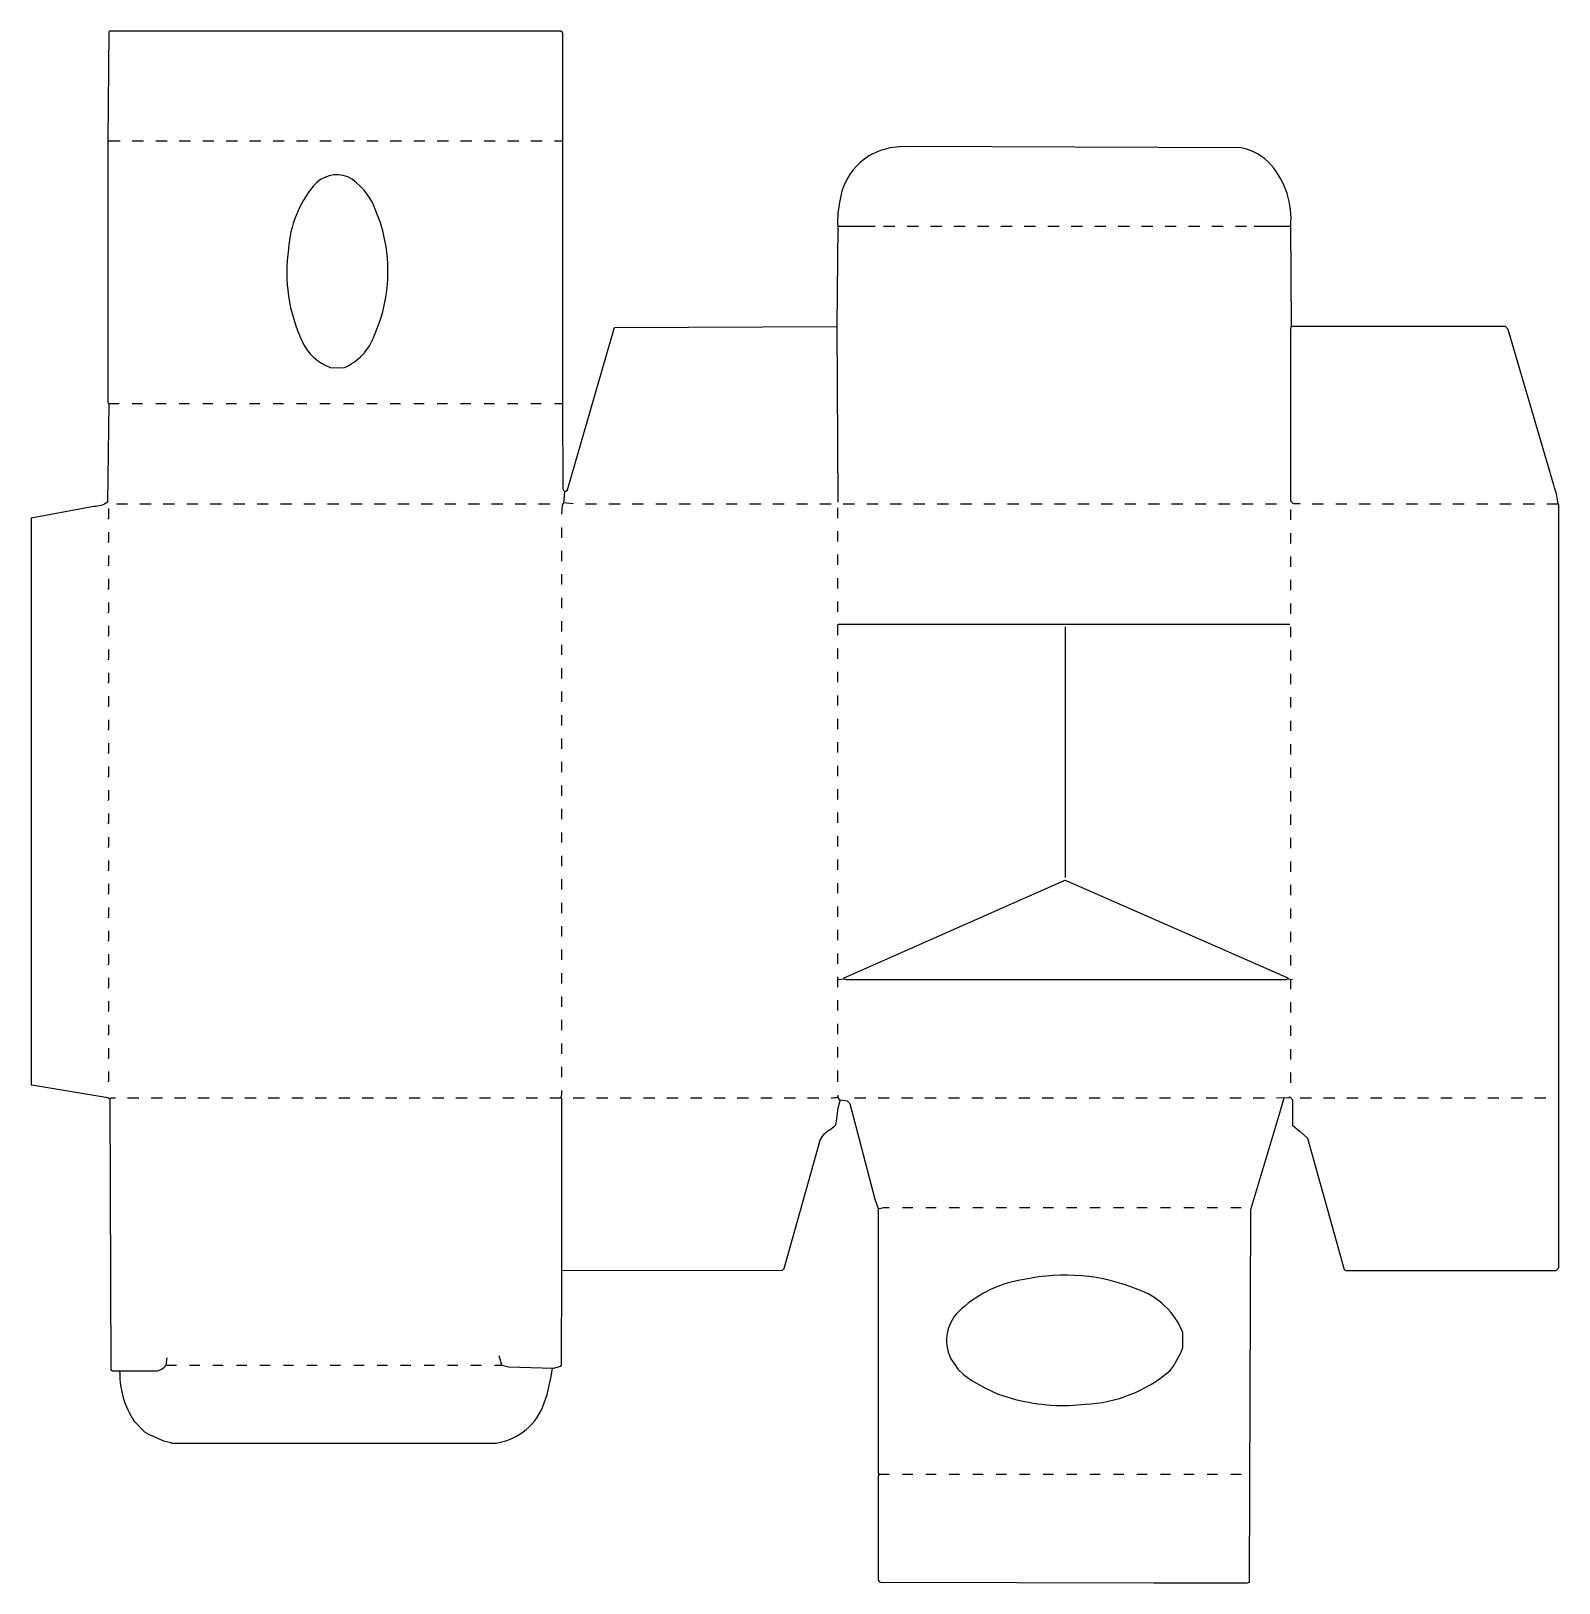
# Model space of a CAD drawing. Extents: x 83 to 1712, y 85 to 1739.
import ezdxf

# ---------------------------------------------------------------- set-up
doc = ezdxf.new("R2010")
doc.units = 0
doc.layers.get('0').update_dxf_attribs({"linetype": 'CONTINUOUS'})

msp = doc.modelspace()

# ---------------------------------------------------------------- linework, layer by layer
at = {"color": 250, "linetype": 'CONTINUOUS'}
for points in [[(649, 1224), (649.45082, 1233.959016), (651, 1236), (652, 1248, -0.141123), (650.494507, 1251.005375), (650, 1342), (650, 1622), (650, 1737), (648, 1739), (167, 1739), (166, 1738), (165, 1622), (165, 1343), (166, 1342), (164.504853, 1237.004761, -0.187543), (149.923077, 1232.384615), (83, 1220), (83, 616), (86.067568, 615.405405), (164.823529, 602.294118), (167, 601), (168, 602), (173, 602)], [(1436, 1235), (1429, 1235), (1426, 1238), (1426, 1422), (1427, 1424), (1426, 1531, 0.200271), (1405.245902, 1596.204918, 0.170487), (1372.998592, 1614.501416), (1019, 1616), (1008.955446, 1615.445545), (998.923077, 1614.384615, 0.327304), (945.384615, 1557.923077, 0.063853), (943, 1531), (942, 1424), (943, 1237)], [(416, 1380, 0.214356), (449.2, 1414.9, 0.210003), (449.2, 1551.1, 0.166027), (420.9, 1583.7, 0.315289), (384, 1574, 0.153693), (357.45082, 1506.959016, 0.149719), (372.230769, 1408.153846, 0.205259), (402.030973, 1380.464602), (416, 1380)], [(1411, 602), (1423.967005, 602.461929), (1425, 603), (1428, 600), (1428, 573), (1432.82, 568.76), (1436.18, 566.24), (1444, 559), (1483, 419), (1483.9, 418.8), (1485, 418), (1709, 418), (1711, 420), (1712, 421), (1712, 1234), (1711, 1235, 0.072002), (1707.3, 1252.1), (1706.352941, 1255.088235), (1658, 1421), (1655, 1424), (1427, 1424)], [(167, 601), (167.999952, 312.00692), (170, 311), (218, 311, 0.13624), (227, 317), (228, 325)], [(577, 317), (585, 317), (592.010628, 315.488899), (640, 314), (647.735849, 315.924528), (648.504999, 318.004901), (649, 418), (649, 601), (648, 602, 0.063434), (649, 610)], [(649, 418), (883.99789, 418.497872), (886, 420), (923.352941, 552.911765), (924.352941, 556.911765, -0.160746), (936, 569), (938.1, 570.8, 0.343382), (941.58, 577.06), (943.430769, 590.946154), (945.2, 597.9), (946, 600)], [(936, 602, 0.070182), (943, 603)], [(986, 484, -0.08251), (998, 485)], [(1190, 274), (1206.972414, 275.468966, 0.165573), (1297, 311), (1301, 316), (1308.8, 330.1), (1309.2, 330.9), (1311, 336), (1311, 352, 0.218043), (1262.9, 397.8, 0.152258), (1141.923077, 408.384615, 0.151367), (1075, 377, 0.355026), (1063.8, 323.9), (1067.769231, 317.846154), (1071, 313), (1077, 307), (1085.153846, 301.230769), (1099.9, 292.8), (1114.1, 286.3, 0.08932), (1190, 274)], [(177, 311), (177.554455, 308.955446, 0.148336), (192.769231, 257.846154), (204, 246), (209.1, 243.2), (209.9, 242.8), (224.088235, 236.352941), (231.923077, 234.615385), (233, 234), (579, 234), (584.932432, 235.405405, 0.270946), (631.2, 279.9), (633.3, 285.9), (637.405405, 304.932432), (639, 314)]]:
    msp.add_lwpolyline(points, format="xyb", dxfattribs=at)
for points in [[(165, 1622), (178, 1622)], [(191, 1622), (203, 1622)], [(216, 1622), (228, 1622)], [(241, 1622), (253, 1622)], [(266, 1622), (278, 1622)], [(291, 1622), (303, 1622)], [(316, 1622), (328, 1622)], [(341, 1622), (353, 1622)], [(366, 1622), (378, 1622)], [(391, 1622), (403, 1622)], [(416, 1622), (428, 1622)], [(441, 1622), (453, 1622)], [(466, 1622), (478, 1622)], [(491, 1622), (503, 1622)], [(516, 1622), (528, 1622)], [(541, 1622), (553, 1622)], [(566, 1622), (578, 1622)], [(591, 1622), (603, 1622)], [(616, 1622), (628, 1622)], [(641, 1622), (650, 1622)], [(943, 1531), (983, 1531)], [(1387, 1531), (1426, 1531)], [(652, 1248), (654.8, 1250.1), (704.7, 1422.1), (705.008438, 1423.000071), (942, 1424)], [(166, 1342), (177, 1342)], [(191, 1342), (202, 1342)], [(216, 1342), (227, 1342)], [(241, 1342), (252, 1342)], [(266, 1342), (277, 1342)], [(291, 1342), (302, 1342)], [(316, 1342), (327, 1342)], [(341, 1342), (352, 1342)], [(366, 1342), (377, 1342)], [(391, 1342), (402, 1342)], [(416, 1342), (427, 1342)], [(441, 1342), (452, 1342)], [(466, 1342), (477, 1342)], [(491, 1342), (502, 1342)], [(516, 1342), (527, 1342)], [(541, 1342), (552, 1342)], [(566, 1342), (577, 1342)], [(591, 1342), (602, 1342)], [(616, 1342), (627, 1342)], [(641, 1342), (650, 1342)], [(174, 1235), (186, 1235)], [(199, 1235), (211, 1235)], [(224, 1235), (236, 1235)], [(249, 1235), (261, 1235)], [(274, 1235), (286, 1235)], [(299, 1235), (311, 1235)], [(324, 1235), (336, 1235)], [(349, 1235), (361, 1235)], [(374, 1235), (386, 1235)], [(399, 1235), (411, 1235)], [(424, 1235), (436, 1235)], [(449, 1235), (461, 1235)], [(474, 1235), (486, 1235)], [(499, 1235), (511, 1235)], [(524, 1235), (536, 1235)], [(549, 1235), (561, 1235)], [(574, 1235), (586, 1235)], [(599, 1235), (611, 1235)], [(624, 1235), (636, 1235)], [(661, 1235), (651, 1236)], [(674, 1235), (686, 1235)], [(699, 1235), (711, 1235)], [(724, 1235), (736, 1235)], [(749, 1235), (761, 1235)], [(774, 1235), (786, 1235)], [(799, 1235), (811, 1235)], [(824, 1235), (836, 1235)], [(849, 1235), (861, 1235)], [(874, 1235), (886, 1235)], [(899, 1235), (911, 1235)], [(924, 1235), (936, 1235)], [(943, 1220), (943, 1231)], [(949, 1235), (961, 1235)], [(974, 1235), (986, 1235)], [(999, 1235), (1011, 1235)], [(1024, 1235), (1036, 1235)], [(1049, 1235), (1061, 1235)], [(1074, 1235), (1086, 1235)], [(1099, 1235), (1111, 1235)], [(1124, 1235), (1136, 1235)], [(1149, 1235), (1161, 1235)], [(1174, 1235), (1186, 1235)], [(1199, 1235), (1211, 1235)], [(1224, 1235), (1236, 1235)], [(1249, 1235), (1261, 1235)], [(1274, 1235), (1286, 1235)], [(1299, 1235), (1311, 1235)], [(1324, 1235), (1336, 1235)], [(1349, 1235), (1361, 1235)], [(1374, 1235), (1386, 1235)], [(1399, 1235), (1411, 1235)], [(1426, 1218), (1426, 1229)], [(1449, 1235), (1461, 1235)], [(1474, 1235), (1486, 1235)], [(1499, 1235), (1511, 1235)], [(1524, 1235), (1536, 1235)], [(1549, 1235), (1561, 1235)], [(1574, 1235), (1586, 1235)], [(1599, 1235), (1611, 1235)], [(1624, 1235), (1636, 1235)], [(1649, 1235), (1661, 1235)], [(1674, 1235), (1686, 1235)], [(1699, 1235), (1711, 1235)], [(649, 1199), (649, 1210)], [(943, 1195), (943, 1206)], [(1426, 1193), (1426, 1204)], [(649, 1174), (649, 1185)], [(943, 1170), (943, 1181)], [(1426, 1168), (1426, 1179)], [(649, 1149), (649, 1160)], [(943, 1145), (943, 1156)], [(1426, 1143), (1426, 1154)], [(649, 1124), (649, 1135)], [(943, 1120), (943, 1131)], [(1426, 1118), (1426, 1129)], [(649, 1099), (649, 1110)], [(1186, 837), (1186, 1104)], [(1426, 1093), (1426, 1104)], [(649, 1074), (649, 1085)], [(943, 1070), (943, 1081)], [(1426, 1068), (1426, 1079)], [(649, 1049), (649, 1060)], [(943, 1045), (943, 1056)], [(1426, 1043), (1426, 1054)], [(649, 1024), (649, 1035)], [(943, 1020), (943, 1031)], [(1426, 1018), (1426, 1029)], [(649, 999), (649, 1010)], [(943, 995), (943, 1006)], [(1426, 993), (1426, 1004)], [(649, 974), (649, 985)], [(943, 970), (943, 981)], [(1426, 968), (1426, 979)], [(649, 949), (649, 960)], [(943, 945), (943, 956)], [(1426, 943), (1426, 954)], [(649, 924), (649, 935)], [(943, 920), (943, 931)], [(1426, 918), (1426, 929)], [(649, 899), (649, 910)], [(943, 895), (943, 906)], [(1426, 893), (1426, 904)], [(649, 874), (649, 885)], [(943, 870), (943, 881)], [(1426, 868), (1426, 879)], [(649, 849), (649, 860)], [(943, 845), (943, 856)], [(1426, 843), (1426, 854)], [(649, 824), (649, 835)], [(943, 820), (943, 831)], [(950, 729), (950, 730), (1183.9, 833.2), (1185, 834), (1187.1, 833.2), (1187.9, 832.8), (1423, 730), (1423, 729)], [(1426, 818), (1426, 829)], [(649, 799), (649, 810)], [(943, 795), (943, 806)], [(1426, 793), (1426, 804)], [(649, 774), (649, 785)], [(943, 770), (943, 781)], [(1426, 768), (1426, 779)], [(649, 749), (649, 760)], [(943, 745), (943, 756)], [(1426, 743), (1426, 754)], [(649, 724), (649, 735)], [(943, 720), (943, 728), (943, 731)], [(943, 728), (950, 729), (952, 728), (1421, 728), (1423, 729), (1428, 728)], [(1426, 718), (1426, 728)], [(649, 699), (649, 710)], [(943, 695), (943, 706)], [(1426, 693), (1426, 704)], [(649, 674), (649, 685)], [(943, 670), (943, 681)], [(1426, 668), (1426, 679)], [(649, 649), (649, 660)], [(943, 645), (943, 656)], [(1426, 643), (1426, 654)], [(649, 624), (649, 635)], [(943, 619), (943, 631)], [(1426, 618), (1426, 629)], [(186, 602), (198, 602)], [(211, 602), (223, 602)], [(236, 602), (248, 602)], [(261, 602), (273, 602)], [(286, 602), (298, 602)], [(311, 602), (323, 602)], [(336, 602), (348, 602)], [(361, 602), (373, 602)], [(386, 602), (398, 602)], [(411, 602), (423, 602)], [(436, 602), (448, 602)], [(461, 602), (473, 602)], [(486, 602), (498, 602)], [(511, 602), (523, 602)], [(536, 602), (548, 602)], [(561, 602), (573, 602)], [(586, 602), (598, 602)], [(611, 602), (623, 602)], [(636, 602), (648, 602)], [(661, 602), (673, 602)], [(686, 602), (698, 602)], [(711, 602), (723, 602)], [(736, 602), (748, 602)], [(761, 602), (773, 602)], [(786, 602), (798, 602)], [(811, 602), (823, 602)], [(836, 602), (848, 602)], [(861, 602), (873, 602)], [(886, 602), (898, 602)], [(911, 602), (923, 602)], [(943, 605), (943, 603), (943, 602), (945, 600), (948.067568, 599.405405), (953, 599), (956, 596), (982.647059, 493.911765), (986, 484), (986, 202), (987, 201), (986.8, 200.1), (986, 199), (986, 88), (988, 86), (1280, 85), (1380, 85), (1382.000025, 86.005038), (1383.498741, 482.998747), (1414.3, 585.9), (1419, 602)], [(961, 602), (973, 602)], [(986, 602), (998, 602)], [(1011, 602), (1023, 602)], [(1036, 602), (1048, 602)], [(1061, 602), (1073, 602)], [(1086, 602), (1098, 602)], [(1111, 602), (1123, 602)], [(1136, 602), (1148, 602)], [(1161, 602), (1173, 602)], [(1186, 602), (1198, 602)], [(1211, 602), (1223, 602)], [(1236, 602), (1248, 602)], [(1261, 602), (1273, 602)], [(1286, 602), (1298, 602)], [(1311, 602), (1323, 602)], [(1336, 602), (1348, 602)], [(1361, 602), (1373, 602)], [(1386, 602), (1398, 602)], [(1436, 602), (1448, 602)], [(1461, 602), (1473, 602)], [(1486, 602), (1498, 602)], [(1511, 602), (1523, 602)], [(1536, 602), (1548, 602)], [(1561, 602), (1573, 602)], [(1586, 602), (1598, 602)], [(1611, 602), (1623, 602)], [(1636, 602), (1648, 602)], [(1661, 602), (1673, 602)], [(1686, 602), (1698, 602)], [(1012, 485), (1023, 485)], [(1037, 485), (1048, 485)], [(1062, 485), (1073, 485)], [(1087, 485), (1098, 485)], [(1112, 485), (1123, 485)], [(1137, 485), (1148, 485)], [(1162, 485), (1173, 485)], [(1187, 485), (1198, 485)], [(1212, 485), (1223, 485)], [(1237, 485), (1248, 485)], [(1262, 485), (1273, 485)], [(1287, 485), (1298, 485)], [(1312, 485), (1323, 485)], [(1337, 485), (1348, 485)], [(1362, 485), (1373, 485)], [(227, 317), (238, 317)], [(252, 317), (263, 317)], [(277, 317), (288, 317)], [(302, 317), (313, 317)], [(327, 317), (338, 317)], [(352, 317), (363, 317)], [(377, 317), (388, 317)], [(402, 317), (413, 317)], [(427, 317), (438, 317)], [(452, 317), (463, 317)], [(477, 317), (488, 317)], [(502, 317), (513, 317)], [(527, 317), (538, 317)], [(552, 317), (563, 317)], [(585, 317), (582, 327)], [(987, 201), (998, 201)], [(1012, 201), (1023, 201)], [(1037, 201), (1048, 201)], [(1062, 201), (1073, 201)], [(1087, 201), (1098, 201)], [(1112, 201), (1123, 201)], [(1137, 201), (1148, 201)], [(1162, 201), (1173, 201)], [(1187, 201), (1198, 201)], [(1212, 201), (1223, 201)], [(1237, 201), (1248, 201)], [(1262, 201), (1273, 201)], [(1287, 201), (1298, 201)], [(1312, 201), (1323, 201)], [(1337, 201), (1348, 201)], [(1362, 201), (1373, 201)]]:
    msp.add_lwpolyline(points, dxfattribs=at)
at = {"color": 251, "linetype": 'CONTINUOUS'}
for points in [[(992, 1531), (1004, 1531)], [(1017, 1531), (1029, 1531)], [(1042, 1531), (1054, 1531)], [(1067, 1531), (1079, 1531)], [(1092, 1531), (1104, 1531)], [(1117, 1531), (1129, 1531)], [(1142, 1531), (1154, 1531)], [(1167, 1531), (1179, 1531)], [(1192, 1531), (1204, 1531)], [(1217, 1531), (1229, 1531)], [(1242, 1531), (1254, 1531)], [(1267, 1531), (1279, 1531)], [(1292, 1531), (1304, 1531)], [(1317, 1531), (1329, 1531)], [(1342, 1531), (1354, 1531)], [(1367, 1531), (1379, 1531)], [(943, 1095), (943, 1106), (944, 1107), (1425, 1107)]]:
    msp.add_lwpolyline(points, dxfattribs=at)
at = {"color": 252, "linetype": 'CONTINUOUS'}
for points in [[(165, 1219), (166, 1220), (166, 1230)], [(165, 1194), (166, 1195), (166, 1205)], [(165, 1169), (166, 1170), (166, 1180)], [(165, 1144), (166, 1145), (166, 1155)], [(165, 1119), (166, 1120), (166, 1130)], [(165, 1094), (166, 1095), (166, 1105)], [(165, 1069), (166, 1070), (166, 1080)], [(165, 1044), (166, 1045), (166, 1055)], [(165, 1019), (166, 1020), (166, 1030)], [(165, 994), (166, 995), (166, 1005)], [(165, 969), (166, 970), (166, 980)], [(165, 944), (166, 945), (166, 955)], [(165, 919), (166, 920), (166, 930)], [(165, 894), (166, 895), (166, 905)], [(165, 869), (166, 870), (166, 880)], [(165, 844), (166, 845), (166, 855)], [(165, 819), (166, 820), (166, 830)], [(165, 794), (166, 795), (166, 805)], [(165, 769), (166, 770), (166, 780)], [(165, 744), (166, 745), (166, 755)], [(165, 719), (166, 720), (166, 730)], [(165, 694), (166, 695), (166, 705)], [(165, 669), (166, 670), (166, 680)], [(165, 644), (166, 645), (166, 655)], [(165, 619), (166, 620), (166, 630)]]:
    msp.add_lwpolyline(points, dxfattribs=at)

doc.saveas('drawing.dxf')
